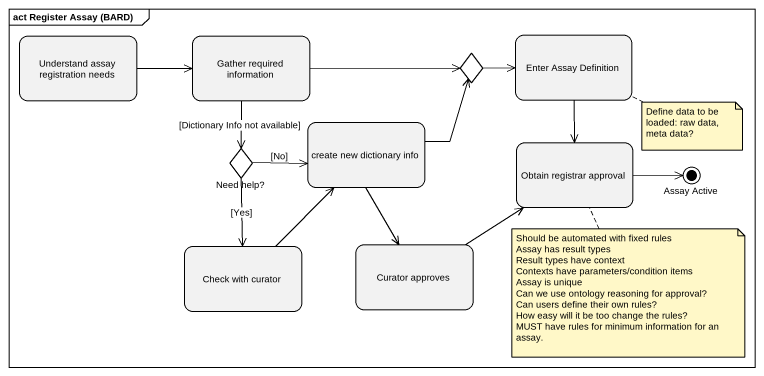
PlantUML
@startuml
mainframe act Register Assay (BARD)
hide empty description
state "Understand assay registration needs" as Understand_assay
state "Gather required information" as Gather_required_information
state choice1 <<choice>>
state "Enter Assay Definition" as Enter_Assay_Definition
state "create new dictionary info" as create_new_dictionary_info
state "Obtain registrar approval" as Obtain_registrar_approval
state "Need help?" as Need_help <<choice>>
state "Assay Active" as Assay_Active <<end>>
state "Check with curator" as Check_with_curator
state "Curator approves" as Curator_approves
Understand_assay -right-> Gather_required_information
Gather_required_information -right-> choice1
Gather_required_information --> Need_help : [Dictionary Info not available]
choice1 -right-> Enter_Assay_Definition
Enter_Assay_Definition --> Obtain_registrar_approval
create_new_dictionary_info -up-> choice1
create_new_dictionary_info --> Curator_approves
Obtain_registrar_approval -right-> Assay_Active
Need_help -right-> create_new_dictionary_info : [No]
Need_help --> Check_with_curator : [Yes]
Check_with_curator -up-> create_new_dictionary_info
Curator_approves -up-> Obtain_registrar_approval
note right of Enter_Assay_Definition : Define data to be loaded: raw data, meta data?
note bottom of Obtain_registrar_approval
  Should be automated with fixed rules
  Assay has result types
  Result types have context
  Contexts have parameters/condition items
  Assay is unique
  Can we use ontology reasoning for approval?
  Can users define their own rules?
  How easy will it be too change the rules?
  MUST have rules for minimum information for an assay.
end note
@enduml
